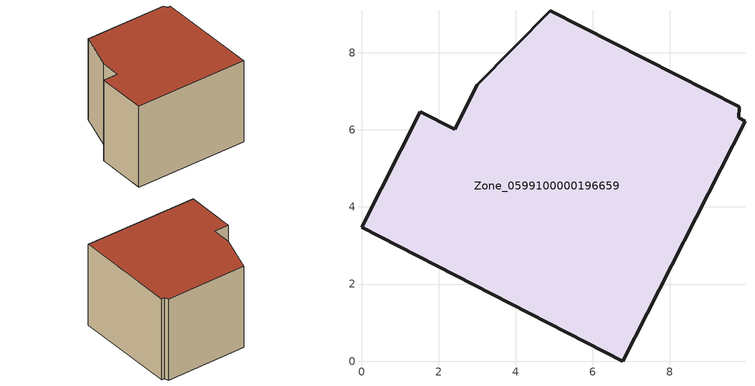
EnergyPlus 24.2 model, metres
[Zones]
Zone_0599100000196659
 floor ground (C_G): 9.78,6.31 9.95,6.23 6.78,0 0,3.48 1.52,6.47 2.41,6.02 3,7.17 4.9,9.09 9.79,6.6 z0
 wall outside (C_F): 1.52,6.47 0,3.48 6.78,0 9.95,6.23 9.78,6.31 9.79,6.6 4.9,9.09 3,7.17 2.41,6.02 1.52,6.47 z0:5.68
 roof outside (C_R): 9.95,6.23 9.78,6.31 9.79,6.6 4.9,9.09 3,7.17 2.41,6.02 1.52,6.47 0,3.48 6.78,0 z5.68
[BUILDING]
Pand.0599100000196659: North Axis=0; Terrain=City; Loads Convergence Tolerance Value=0.04; Temperature Convergence Tolerance Value=0.4; Solar Distribution=FullExterior; Maximum Number of Warmup Days=25; Minimum Number of Warmup Days=1
[Site:Location]
Rotterdam.The.Hague.AP_ZH_NLD Design_Conditions: Latitude=51.96; Longitude=4.45; Time Zone=1; Elevation=-4.5
[SITE:GROUNDTEMPERATURE:BUILDINGSURFACE]
18, 18, 18, 18, 18, 18, 18, 18, 18, 18, 18, 18
[MATERIAL] Thermal Absorptance=0.9; Solar Absorptance=0.7; Visible Absorptance=0.7
Name | Roughness | Thickness | Conductivity | Density | Specific Heat
G.TI.1975-1991 | MediumSmooth | 0.15 | 0.288461 | 540 | 1210
F.TI.1975-1991 | Rough | 0.3 | 0.230769 | 1920 | 840
R.TI.1975-1991 | MediumRough | 0.2 | 0.153846 | 1500 | 1000
[CONSTRUCTION]
C_G: G.TI.1975-1991
C_F: F.TI.1975-1991
C_R: R.TI.1975-1991
[ZONE]
Zone_0599100000196659: Type=1; Multiplier=1; Ceiling Height=Autocalculate; Volume=Autocalculate; Floor Area=autocalculate; Part of Total Floor Area=Yes
[ZONEINFILTRATION:DESIGNFLOWRATE]
Infil_Zone_0599100000196659: Zone or ZoneList or Space or SpaceList=Zone_0599100000196659; Schedule=AlwaysOn; Design Flow Rate Calculation Method=Flow/Area; Flow Rate per Floor Area=0.003; Constant Term Coefficient=1; Temperature Term Coefficient=0; Velocity Term Coefficient=0; Velocity Squared Term Coefficient=0
[HVACTEMPLATE:ZONE:IDEALLOADSAIRSYSTEM]
Zone_0599100000196659: Maximum Heating Supply Air Temperature=50; Minimum Cooling Supply Air Temperature=13; Maximum Heating Supply Air Humidity Ratio=0.0156; Minimum Cooling Supply Air Humidity Ratio=0.0077; Heating Limit=NoLimit; Cooling Limit=NoLimit; Dehumidification Control Type=ConstantSensibleHeatRatio; Cooling Sensible Heat Ratio=0.7; Dehumidification Setpoint=60; Humidification Control Type=None; Humidification Setpoint=30; Outdoor Air Method=None; Outdoor Air Flow Rate per Person=0.00944; Outdoor Air Flow Rate per Zone Floor Area=0; Outdoor Air Flow Rate per Zone=0; Demand Controlled Ventilation Type=None; Outdoor Air Economizer Type=NoEconomizer; Heat Recovery Type=None; Sensible Heat Recovery Effectiveness=0.7; Latent Heat Recovery Effectiveness=0.65
[ZONECONTROL:THERMOSTAT]
ThermostatControl_Zone_0599100000196659: Zone or ZoneList=Zone_0599100000196659; Control Type Schedule=DualSetpointControlType; Control 1=Thermostat_Zone_0599100000196659; Temperature Difference Between Cutout And Setpoint=0
[THERMOSTATSETPOINT:DUALSETPOINT]
Thermostat_Zone_0599100000196659: Heating Setpoint Temperature Schedule=HeatingSetpoint_Zone_0599100000196659; Cooling Setpoint Temperature Schedule=CoolingSetpoint_Zone_0599100000196659
[SCHEDULE:COMPACT]
HeatingSetpoint_Zone_0599100000196659: Through: 12/31, For: AllDays, Until: 24:00, 21
CoolingSetpoint_Zone_0599100000196659: Through: 12/31, For: AllDays, Until: 24:00, 24
DualSetpointControlType: Through: 12/31, For: AllDays, Until: 24:00, 4
AlwaysOn: Through: 12/31, For: AllDays, Until: 24:00, 1
